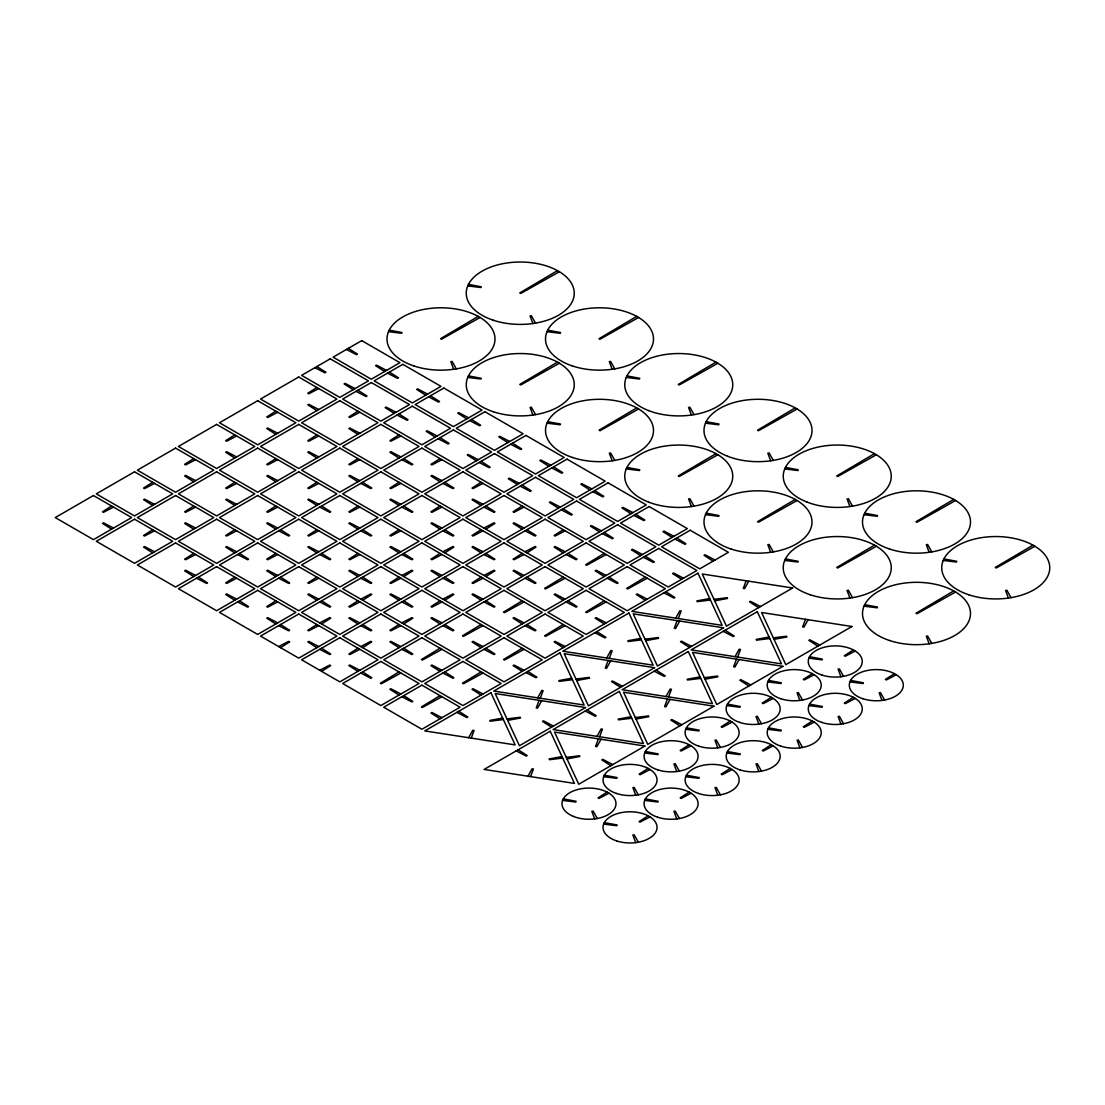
<?xml version="1.0" encoding="UTF-8"?>
<svg xmlns="http://www.w3.org/2000/svg" width="1105" height="1105" viewBox="0 0 1105 1105"><rect width="100%" height="100%" fill="white"/><g stroke="black" fill="none" stroke-linecap="round" stroke-linejoin="round"><path stroke-width="1.5" d="M453.672 369.291L450.826 361.666L452.125 361.459L456.282 368.89M532.914 323.544L530.068 315.906L531.381 315.699L535.524 323.13M532.914 415.052L530.068 407.413L531.381 407.22L535.524 414.637M612.17 369.291L609.325 361.666L610.623 361.459L614.781 368.89M612.17 460.799L609.325 453.174L610.623 452.967L614.781 460.398M691.412 415.052L688.567 407.413L689.879 407.22L694.023 414.637M691.412 506.56L688.567 498.921L689.879 498.728L694.023 506.145M502.665 718.057L489.805 720.446L490.15 721.206L503.369 719.562M507.665 720.391L520.538 717.988L520.179 717.242L506.96 718.885M770.668 460.799L767.823 453.174L769.121 452.967L773.279 460.398M571.686 678.208L558.812 680.597L559.171 681.357L572.39 679.713M576.686 680.542L589.545 678.139L589.2 677.393L575.981 679.036M640.707 638.359L627.833 640.748L628.179 641.508L641.397 639.864M645.693 640.693L658.566 638.303L658.221 637.544L645.002 639.187M709.714 598.509L696.854 600.913L697.2 601.659L710.418 600.015M714.714 600.844L727.573 598.454L727.228 597.695L714.01 599.338M562.003 756.566L549.13 758.955L549.489 759.715L562.707 758.071M770.668 552.307L767.823 544.682L769.121 544.475L773.279 551.906M567.003 758.9L579.863 756.497L579.517 755.751L566.299 757.395M631.024 716.717L618.151 719.106L618.496 719.866L631.715 718.222M636.01 719.051L648.884 716.662L648.538 715.902L635.32 717.546M849.911 506.56L847.065 498.921L848.378 498.728L852.521 506.145M700.031 676.868L687.172 679.271L687.517 680.017L700.736 678.373M705.031 679.202L717.891 676.812L717.546 676.053L704.327 677.697M769.052 637.019L756.179 639.422L756.524 640.168L769.743 638.524M774.039 639.353L786.912 636.963L786.567 636.204L773.348 637.847M594.67 818.929L591.824 811.305L593.123 811.098L597.28 818.529M635.707 795.241L632.875 787.603L634.173 787.409L638.317 794.84M849.911 598.067L847.065 590.429L848.378 590.236L852.521 597.653M676.757 771.539L673.912 763.914L675.224 763.707L679.368 771.138M717.794 747.85L714.963 740.212L716.261 740.005L720.405 747.436M635.72 842.645L632.875 835.007L634.187 834.8L638.331 842.231M929.167 552.307L926.322 544.682L927.62 544.475L931.777 551.906M758.845 724.148L756 716.51L757.312 716.316L761.456 723.747M676.771 818.943L673.926 811.305L675.224 811.111L679.382 818.543M799.896 700.446L797.05 692.821L798.349 692.614L802.492 700.045M717.808 795.241L714.976 787.616L716.275 787.409L720.419 794.84M840.933 676.757L838.087 669.119L839.399 668.926L843.543 676.343M758.859 771.552L756.013 763.914L757.326 763.721L761.469 771.138M799.91 747.85L797.064 740.226L798.363 740.019L802.506 747.45M840.946 724.148L838.101 716.523L839.413 716.316L843.557 723.747M929.167 643.814L926.322 636.19L927.62 635.983L931.777 643.414M881.997 700.46L879.152 692.821L880.45 692.628L884.608 700.059M1008.409 598.067L1005.564 590.429L1006.876 590.236L1011.02 597.653M467.719 285.891L480.937 287.535L481.283 286.789L468.423 284.386M388.477 331.652L401.695 333.296L402.04 332.536L389.167 330.146M546.975 331.652L560.194 333.296L560.539 332.536L547.666 330.146M467.719 377.399L480.937 379.043L481.283 378.297L468.423 375.893M626.217 377.399L639.436 379.043L639.781 378.297L626.922 375.893M546.975 423.16L560.194 424.803L560.539 424.044L547.666 421.654M705.473 423.16L718.692 424.803L719.037 424.044L706.164 421.654M626.217 468.921L639.436 470.55L639.781 469.805L626.922 467.401M784.716 468.921L797.934 470.55L798.28 469.805L785.42 467.401M705.473 514.668L718.692 516.311L719.037 515.552L706.164 513.162M863.972 514.668L877.19 516.311L877.536 515.552L864.663 513.162M784.716 560.428L797.934 562.058L798.28 561.312L785.42 558.923M748.748 581.202L744.59 588.634L743.292 588.426L746.137 580.802M675.68 618.165L679.837 610.734L681.136 610.941L678.29 618.565M679.727 621.051L675.583 628.469L674.271 628.275L677.116 620.637M606.673 658.014L610.816 650.583L612.129 650.776L609.283 658.414M610.706 660.887L606.562 668.318L605.264 668.124L608.109 660.486M943.214 560.428L956.433 562.058L956.778 561.312L943.919 558.923M537.652 697.849L541.795 690.418L543.108 690.625L540.262 698.263M541.699 700.736L537.555 708.167L536.243 707.96L539.088 700.335M808.073 619.712L803.929 627.143L802.631 626.936L805.462 619.311M468.644 737.698L472.788 730.267L474.086 730.474L471.241 738.099M863.972 606.175L877.19 607.819L877.536 607.059L864.663 604.67M735.018 656.674L739.162 649.243L740.474 649.45L737.629 657.074M739.065 659.561L734.908 666.992L733.61 666.785L736.455 659.146M665.997 696.523L670.155 689.092L671.453 689.285L668.608 696.924M670.044 699.396L665.901 706.827L664.588 706.634L667.434 698.995M808.819 658.207L822.037 659.851L822.382 659.091L809.509 656.702M596.99 736.358L601.134 728.941L602.432 729.134L599.601 736.773M767.768 681.909L780.986 683.539L781.332 682.793L768.472 680.404M601.023 739.245L596.88 746.676L595.581 746.469L598.427 738.844M726.731 705.598L739.949 707.241L740.295 706.496L727.422 704.092M527.969 776.207L532.113 768.776L533.425 768.983L530.58 776.608M685.68 729.3L698.899 730.944L699.244 730.184L686.385 727.794M849.869 681.909L863.088 683.553L863.433 682.793L850.574 680.404M644.629 753.002L657.848 754.632L658.207 753.886L645.334 751.497M808.832 705.612L822.051 707.255L822.396 706.496L809.523 704.106M603.592 776.691L616.811 778.334L617.156 777.575L604.283 775.185M767.782 729.3L781 730.944L781.346 730.198L768.486 727.794M562.542 800.393L575.76 802.037L576.119 801.277L563.246 798.887M726.731 753.002L739.949 754.646L740.309 753.886L727.435 751.497M685.694 776.705L698.913 778.334L699.258 777.589L686.385 775.199M644.643 800.393L657.862 802.037L658.221 801.291L645.348 798.887M603.606 824.095L616.825 825.739L617.17 824.979L604.297 822.59M559.392 271.72L520.717 293.488L519.764 292.936L557.486 270.615M480.136 317.467L441.475 339.249L440.522 338.696L478.23 316.362M638.635 317.467L599.974 339.249L599.021 338.696L636.729 316.362M346.473 349.442L356.487 354.677L357.454 354.125L348.379 348.337M559.392 363.227L520.717 384.996L519.764 384.443L557.486 362.122M717.891 363.227L679.216 384.996L678.263 384.443L715.985 362.122M314.953 367.634L324.981 372.868L325.934 372.316L316.873 366.529M386.57 370.396L376.543 365.147L375.59 365.7L384.664 371.487M387.524 373.145L397.551 378.38L398.504 377.827L389.43 372.04M318.779 388.587L308.751 393.822L307.798 393.27L316.873 387.482M355.064 388.587L345.036 383.352L344.083 383.891L353.144 389.678M356.017 391.336L366.045 396.571L366.998 396.018L357.923 390.231M427.621 394.098L417.607 388.863L416.64 389.416L425.715 395.203M428.574 396.847L438.602 402.082L439.555 401.543L430.494 395.742M638.635 408.974L599.974 430.757L599.021 430.204L636.729 407.883M797.133 408.974L758.472 430.757L757.519 430.204L795.227 407.883M318.779 409.527L308.751 404.292L307.798 404.844L316.873 410.632M277.714 412.289L267.7 417.524L266.747 416.972L275.808 411.184M359.829 412.289L349.815 417.524L348.849 416.972L357.923 411.184M396.115 412.289L386.087 407.054L385.134 407.607L394.209 413.394M397.068 415.038L407.096 420.273L408.049 419.734L398.988 413.947M468.686 417.801L458.658 412.566L457.705 413.118L466.78 418.905M469.639 420.549L479.667 425.798L480.62 425.245L471.545 419.458M277.714 433.229L267.7 427.994L266.747 428.547L275.808 434.334M359.829 433.229L349.815 427.994L348.849 428.547L357.923 434.334M236.663 435.992L226.636 441.227L225.682 440.674L234.757 434.887M318.779 435.992L308.751 441.227L307.798 440.674L316.873 434.887M400.894 435.992L390.866 441.227L389.913 440.674L398.988 434.887M437.179 435.992L427.152 430.757L426.199 431.309L435.26 437.097M438.132 438.74L448.16 443.989L449.113 443.437L440.039 437.649M509.737 441.503L499.709 436.268L498.756 436.82L507.83 442.608M510.69 444.265L520.717 449.5L521.671 448.948L512.61 443.16M717.891 454.735L679.216 476.504L678.263 475.951L715.985 453.63M876.389 454.735L837.714 476.504L836.761 475.951L874.483 453.63M236.663 456.931L226.636 451.696L225.682 452.249L234.757 458.036M318.779 456.931L308.751 451.696L307.798 452.249L316.873 458.036M400.894 456.931L390.866 451.696L389.913 452.249L398.988 458.036M195.613 459.694L185.585 464.929L184.632 464.376L193.693 458.589M277.714 459.694L267.7 464.929L266.747 464.376L275.808 458.589M359.829 459.694L349.815 464.929L348.849 464.376L357.923 458.589M401.847 459.694L411.875 464.929L412.828 464.376L403.753 458.589M441.945 459.694L431.917 464.929L430.964 464.376L440.039 458.589M478.23 459.694L468.202 454.459L467.249 455.011L476.324 460.799M479.183 462.456L489.211 467.691L490.164 467.139L481.089 461.351M550.801 465.205L540.773 459.97L539.82 460.523L548.881 466.31M551.754 467.968L561.782 473.202L562.735 472.65L553.66 466.863M195.613 480.647L185.585 475.399L184.632 475.951L193.693 481.739M277.714 480.647L267.7 475.399L266.747 475.951L275.808 481.739M359.829 480.647L349.815 475.399L348.849 475.951L357.923 481.739M441.945 480.647L431.917 475.399L430.964 475.951L440.039 481.739M154.548 483.396L144.52 488.631L143.567 488.079L152.642 482.291M236.663 483.396L226.636 488.631L225.682 488.079L234.757 482.291M318.779 483.396L308.751 488.631L307.798 488.079L316.873 482.291M360.783 483.396L370.81 488.631L371.763 488.079L362.702 482.291M400.894 483.396L390.866 488.631L389.913 488.079L398.988 482.291M442.898 483.396L452.926 488.631L453.879 488.079L444.818 482.291M483.009 483.396L472.981 488.631L472.028 488.079L481.089 482.291M519.281 483.396L509.267 478.161L508.314 478.714L517.375 484.501M520.248 486.159L530.262 491.394L531.229 490.841L522.154 485.054M591.852 488.907L581.824 483.672L580.871 484.225L589.946 490.012M592.805 491.67L602.833 496.905L603.786 496.352L594.711 490.565M797.133 500.482L758.472 522.264L757.519 521.712L795.227 499.391M955.632 500.482L916.97 522.264L916.017 521.712L953.726 499.391M154.548 504.35L144.52 499.115L143.567 499.653L152.642 505.455M236.663 504.35L226.636 499.115L225.682 499.653L234.757 505.455M318.779 504.35L308.751 499.115L307.798 499.653L316.873 505.455M400.894 504.35L390.866 499.115L389.913 499.653L398.988 505.455M483.009 504.35L472.981 499.115L472.028 499.653L481.089 505.455M113.497 507.098L103.469 512.333L102.516 511.795L111.577 505.993M195.613 507.098L185.585 512.333L184.632 511.795L193.693 505.993M277.714 507.098L267.7 512.333L266.747 511.795L275.808 505.993M319.732 507.098L329.76 512.333L330.713 511.795L321.638 505.993M359.829 507.098L349.815 512.333L348.849 511.795L357.923 505.993M401.847 507.098L411.875 512.333L412.828 511.795L403.753 505.993M441.945 507.098L431.917 512.333L430.964 511.795L440.039 505.993M483.962 507.098L493.99 512.333L494.943 511.795L485.869 505.993M524.06 507.098L514.032 512.333L513.079 511.795L522.154 505.993M560.346 507.098L550.318 501.863L549.365 502.416L558.439 508.203M561.299 509.861L571.326 515.096L572.279 514.543L563.205 508.756M632.916 512.61L622.889 507.375L621.935 507.927L630.996 513.715M633.869 515.372L643.884 520.607L644.85 520.054L635.776 514.267M113.497 528.052L103.469 522.817L102.516 523.369L111.577 529.157M195.613 528.052L185.585 522.817L184.632 523.369L193.693 529.157M277.714 528.052L267.7 522.817L266.747 523.369L275.808 529.157M359.829 528.052L349.815 522.817L348.849 523.369L357.923 529.157M441.945 528.052L431.917 522.817L430.964 523.369L440.039 529.157M483.962 528.052L493.99 522.817L494.943 523.369L485.869 529.157M524.06 528.052L514.032 522.817L513.079 523.369L522.154 529.157M154.548 530.801L144.52 536.049L143.567 535.497L152.642 529.709M236.663 530.801L226.636 536.049L225.682 535.497L234.757 529.709M278.681 530.801L288.695 536.049L289.662 535.497L280.587 529.709M318.779 530.801L308.751 536.049L307.798 535.497L316.873 529.709M360.783 530.801L370.81 536.049L371.763 535.497L362.702 529.709M400.894 530.801L390.866 536.049L389.913 535.497L398.988 529.709M442.898 530.801L452.926 536.049L453.879 535.497L444.818 529.709M483.009 530.801L472.981 536.049L472.028 535.497L481.089 529.709M525.013 530.801L535.041 536.049L535.994 535.497L526.919 529.709M565.125 530.801L555.097 536.049L554.144 535.497L563.205 529.709M601.396 530.801L591.382 525.566L590.415 526.118L599.49 531.906M602.349 533.563L612.377 538.798L613.33 538.245L604.269 532.458M673.967 536.312L663.939 531.077L662.986 531.629L672.061 537.417M674.92 539.074L684.948 544.309L685.901 543.757L676.826 537.969M876.389 546.243L837.714 568.011L836.761 567.459L874.483 545.138M1034.888 546.243L996.213 568.011L995.26 567.459L1032.982 545.138M154.548 551.754L144.52 546.519L143.567 547.072L152.642 552.859M236.663 551.754L226.636 546.519L225.682 547.072L234.757 552.859M318.779 551.754L308.751 546.519L307.798 547.072L316.873 552.859M400.894 551.754L390.866 546.519L389.913 547.072L398.988 552.859M442.898 551.754L452.926 546.519L453.879 547.072L444.818 552.859M483.009 551.754L472.981 546.519L472.028 547.072L481.089 552.859M525.013 551.754L535.041 546.519L535.994 547.072L526.919 552.859M565.125 551.754L555.097 546.519L554.144 547.072L563.205 552.859M195.613 554.517L185.585 559.752L184.632 559.199L193.693 553.412M237.616 554.517L247.644 559.752L248.597 559.199L239.523 553.412M277.714 554.517L267.7 559.752L266.747 559.199L275.808 553.412M319.732 554.517L329.76 559.752L330.713 559.199L321.638 553.412M359.829 554.517L349.815 559.752L348.849 559.199L357.923 553.412M401.847 554.517L411.875 559.752L412.828 559.199L403.753 553.412M441.945 554.517L431.917 559.752L430.964 559.199L440.039 553.412M483.962 554.517L493.99 559.752L494.943 559.199L485.869 553.412M524.06 554.517L514.032 559.752L513.079 559.199L522.154 553.412M566.078 554.517L576.106 559.752L577.059 559.199L567.984 553.412M606.175 554.517L586.603 565.263L585.65 564.71L604.269 553.412M642.461 554.517L632.433 549.268L631.48 549.82L640.555 555.608M643.414 557.265L653.442 562.5L654.395 561.948L645.32 556.16M715.018 560.028L705.004 554.779L704.037 555.332L713.112 561.119M195.613 575.456L185.585 570.221L184.632 570.774L193.693 576.561M277.714 575.456L267.7 570.221L266.747 570.774L275.808 576.561M359.829 575.456L349.815 570.221L348.849 570.774L357.923 576.561M401.847 575.456L411.875 570.221L412.828 570.774L403.753 576.561M441.945 575.456L431.917 570.221L430.964 570.774L440.039 576.561M483.962 575.456L493.99 570.221L494.943 570.774L485.869 576.561M524.06 575.456L514.032 570.221L513.079 570.774L522.154 576.561M606.175 575.456L596.148 570.221L595.194 570.774L604.269 576.561M196.566 578.219L206.594 583.454L207.547 582.901L198.472 577.114M236.663 578.219L226.636 583.454L225.682 582.901L234.757 577.114M278.681 578.219L288.695 583.454L289.662 582.901L280.587 577.114M318.779 578.219L308.751 583.454L307.798 582.901L316.873 577.114M360.783 578.219L370.81 583.454L371.763 582.901L362.702 577.114M400.894 578.219L390.866 583.454L389.913 582.901L398.988 577.114M442.898 578.219L452.926 583.454L453.879 582.901L444.818 577.114M483.009 578.219L472.981 583.454L472.028 582.901L481.089 577.114M525.013 578.219L535.041 583.454L535.994 582.901L526.919 577.114M565.125 578.219L545.538 588.965L544.585 588.413L563.205 577.114M607.128 578.219L617.156 583.454L618.109 582.901L609.035 577.114M647.226 578.219L627.654 588.965L626.701 588.413L645.32 577.114M683.512 578.219L673.484 572.984L672.531 573.523L681.605 579.31M955.632 591.99L916.97 613.772L916.017 613.22L953.726 590.899M663.925 592.832L673.953 598.067L674.906 597.515L665.845 591.727M236.663 599.159L226.636 593.924L225.682 594.476L234.757 600.264M318.779 599.159L308.751 593.924L307.798 594.476L316.873 600.264M360.783 599.159L370.81 593.924L371.763 594.476L362.702 600.264M400.894 599.159L390.866 593.924L389.913 594.476L398.988 600.264M442.898 599.159L452.926 593.924L453.879 594.476L444.818 600.264M483.009 599.159L472.981 593.924L472.028 594.476L481.089 600.264M565.125 599.159L555.097 593.924L554.144 594.476L563.205 600.264M647.226 599.159L637.212 593.924L636.245 594.476L645.32 600.264M237.616 601.921L247.644 607.156L248.597 606.604L239.523 600.816M277.714 601.921L267.7 607.156L266.747 606.604L275.808 600.816M319.732 601.921L329.76 607.156L330.713 606.604L321.638 600.816M359.829 601.921L349.815 607.156L348.849 606.604L357.923 600.816M401.847 601.921L411.875 607.156L412.828 606.604L403.753 600.816M441.945 601.921L431.917 607.156L430.964 606.604L440.039 600.816M483.962 601.921L493.99 607.156L494.943 606.604L485.869 600.816M524.06 601.921L504.488 612.667L503.535 612.115L522.154 600.816M566.078 601.921L576.106 607.156L577.059 606.604L567.984 600.816M606.175 601.921L586.603 612.667L585.65 612.115L604.269 600.816M760.502 606.535L750.475 601.3L749.522 601.852L758.596 607.64M277.714 622.861L267.7 617.626L266.747 618.178L275.808 623.966M319.732 622.861L329.76 617.626L330.713 618.178L321.638 623.966M359.829 622.861L349.815 617.626L348.849 618.178L357.923 623.966M401.847 622.861L411.875 617.626L412.828 618.178L403.753 623.966M441.945 622.861L431.917 617.626L430.964 618.178L440.039 623.966M524.06 622.861L514.032 617.626L513.079 618.178L522.154 623.966M606.175 622.861L596.148 617.626L595.194 618.178L604.269 623.966M278.681 625.623L288.695 630.858L289.662 630.306L280.587 624.518M318.779 625.623L308.751 630.858L307.798 630.306L316.873 624.518M360.783 625.623L370.81 630.858L371.763 630.306L362.702 624.518M400.894 625.623L390.866 630.858L389.913 630.306L398.988 624.518M442.898 625.623L452.926 630.858L453.879 630.306L444.818 624.518M483.009 625.623L463.437 636.37L462.47 635.817L481.089 624.518M525.013 625.623L535.041 630.858L535.994 630.306L526.919 624.518M565.125 625.623L545.538 636.37L544.585 635.817L563.205 624.518M723.264 631.342L733.292 636.577L734.245 636.024L725.17 630.237M594.918 632.682L604.932 637.917L605.899 637.364L596.824 631.577M819.827 645.044L809.813 639.809L808.846 640.361L817.921 646.149M691.481 646.384L681.454 641.149L680.5 641.687L689.575 647.475M278.681 646.563L288.695 641.328L289.662 641.881L280.587 647.668M318.779 646.563L308.751 641.328L307.798 641.881L316.873 647.668M360.783 646.563L370.81 641.328L371.763 641.881L362.702 647.668M400.894 646.563L390.866 641.328L389.913 641.881L398.988 647.668M483.009 646.563L472.981 641.328L472.028 641.881L481.089 647.668M565.125 646.563L555.097 641.328L554.144 641.881L563.205 647.668M319.732 649.326L329.76 654.561L330.713 654.008L321.638 648.221M359.829 649.326L349.815 654.561L348.849 654.008L357.923 648.221M401.847 649.326L411.875 654.561L412.828 654.008L403.753 648.221M441.945 649.326L422.372 660.072L421.419 659.519L440.039 648.221M483.962 649.326L493.99 654.561L494.943 654.008L485.869 648.221M524.06 649.326L504.488 660.072L503.535 659.519L522.154 648.221M855.298 651.011L845.27 656.26L844.317 655.707L853.392 649.92M319.732 670.279L329.76 665.03L330.713 665.583L321.638 671.37M359.829 670.279L349.815 665.03L348.849 665.583L357.923 671.37M441.945 670.279L431.917 665.03L430.964 665.583L440.039 671.37M524.06 670.279L514.032 665.03L513.079 665.583L522.154 671.37M654.243 671.191L664.271 676.426L665.224 675.873L656.163 670.086M525.897 672.517L535.925 677.752L536.878 677.213L527.803 671.412M360.783 673.028L370.81 678.263L371.763 677.71L362.702 671.923M400.894 673.028L381.322 683.774L380.369 683.221L398.988 671.923M442.898 673.028L452.926 678.263L453.879 677.71L444.818 671.923M483.009 673.028L463.437 683.774L462.47 683.221L481.089 671.923M814.261 674.713L804.233 679.948L803.28 679.395L812.341 673.608M896.362 674.727L886.334 679.962L885.381 679.409L894.442 673.622M750.82 684.893L740.792 679.658L739.839 680.197L748.914 685.998M622.474 686.219L612.446 680.984L611.493 681.536L620.554 687.324M400.894 693.981L390.866 688.746L389.913 689.285L398.988 695.086M483.009 693.981L472.981 688.746L472.028 689.285L481.089 695.086M401.847 696.73L411.875 701.965L412.828 701.413L403.753 695.625M441.945 696.73L422.372 707.476L421.419 706.938L440.039 695.625M773.21 698.415L763.182 703.65L762.229 703.098L771.304 697.31M855.311 698.415L845.284 703.65L844.331 703.098L853.405 697.31M585.236 711.026L595.25 716.261L596.217 715.722L587.142 709.935M456.876 712.366L466.904 717.601L467.857 717.048L458.796 711.261M441.945 717.684L431.917 712.449L430.964 713.001L440.039 718.789M732.173 722.104L722.145 727.339L721.192 726.8L730.253 720.999M814.274 722.117L804.247 727.352L803.294 726.8L812.355 721.013M681.799 724.728L671.771 719.493L670.818 720.046L679.893 725.833M553.453 726.068L543.425 720.833L542.472 721.385L551.547 727.173M691.122 745.806L681.094 751.041L680.141 750.488L689.216 744.701M773.224 745.806L763.196 751.055L762.243 750.502L771.318 744.715M516.215 750.875L526.242 756.11L527.196 755.558L518.121 749.77M612.792 764.577L602.764 759.342L601.811 759.895L610.872 765.682M650.072 769.508L640.057 774.743L639.091 774.191L648.165 768.403M732.173 769.508L722.159 774.743L721.192 774.191L730.267 768.403M609.035 793.197L599.007 798.432L598.054 797.879L607.128 792.092M691.136 793.21L681.108 798.445L680.155 797.893L689.23 792.105M650.085 816.899L640.057 822.134L639.104 821.595L648.179 815.794M93.442 495.523L55.25 517.582L93.442 539.627L131.633 517.582L93.442 495.523M134.506 471.821L96.301 493.866L134.506 515.924L172.698 493.866L134.506 471.821M175.557 448.119L137.365 470.164L175.557 492.222L213.748 470.164L175.557 448.119M216.608 424.417L178.416 446.461L216.608 468.52L254.799 446.461L216.608 424.417M257.672 400.714L219.481 422.759L257.672 444.804L295.864 422.759L257.672 400.714M298.723 377.012L260.531 399.057L298.723 421.102L336.915 399.057L298.723 377.012M330.229 358.821L301.596 375.355L339.788 397.399L368.421 380.866L330.229 358.821M361.749 340.63L333.102 357.164L371.294 379.208L399.941 362.675L361.749 340.63M134.506 519.226L96.301 541.284L134.506 563.329L172.698 541.284L134.506 519.226M175.557 495.523L137.365 517.582L175.557 539.627L213.748 517.582L175.557 495.523M216.608 471.821L178.416 493.866L216.608 515.924L254.799 493.866L216.608 471.821M257.672 448.119L219.481 470.164L257.672 492.222L295.864 470.164L257.672 448.119M298.723 424.417L260.531 446.461L298.723 468.52L336.915 446.461L298.723 424.417M339.788 400.714L301.596 422.759L339.788 444.804L377.979 422.759L339.788 400.714M371.294 382.523L342.647 399.057L380.838 421.102L409.485 404.568L371.294 382.523M402.8 364.332L374.153 380.866L412.345 402.911L440.992 386.377L402.8 364.332M175.557 542.928L137.365 564.987L175.557 587.031L213.748 564.987L175.557 542.928M216.608 519.226L178.416 541.284L216.608 563.329L254.799 541.284L216.608 519.226M257.672 495.523L219.481 517.582L257.672 539.627L295.864 517.582L257.672 495.523M298.723 471.821L260.531 493.866L298.723 515.924L336.915 493.866L298.723 471.821M339.788 448.119L301.596 470.164L339.788 492.222L377.979 470.164L339.788 448.119M380.838 424.417L342.647 446.461L380.838 468.52L419.03 446.461L380.838 424.417M412.345 406.226L383.711 422.759L421.903 444.804L450.536 428.27L412.345 406.226M443.851 388.035L415.218 404.568L453.409 426.613L482.056 410.079L443.851 388.035M216.608 566.644L178.416 588.689L216.608 610.734L254.799 588.689L216.608 566.644M257.672 542.928L219.481 564.987L257.672 587.031L295.864 564.987L257.672 542.928M298.723 519.226L260.531 541.284L298.723 563.329L336.915 541.284L298.723 519.226M339.788 495.523L301.596 517.582L339.788 539.627L377.979 517.582L339.788 495.523M380.838 471.821L342.647 493.866L380.838 515.924L419.03 493.866L380.838 471.821M421.903 448.119L383.711 470.164L421.903 492.222L460.094 470.164L421.903 448.119M453.409 429.928L424.762 446.461L462.954 468.52L491.601 451.973L453.409 429.928M484.915 411.737L456.268 428.27L494.46 450.329L523.107 433.782L484.915 411.737M257.672 590.346L219.481 612.391L257.672 634.436L295.864 612.391L257.672 590.346M298.723 566.644L260.531 588.689L298.723 610.734L336.915 588.689L298.723 566.644M339.788 542.928L301.596 564.987L339.788 587.031L377.979 564.987L339.788 542.928M380.838 519.226L342.647 541.284L380.838 563.329L419.03 541.284L380.838 519.226M421.903 495.523L383.711 517.582L421.903 539.627L460.094 517.582L421.903 495.523M462.954 471.821L424.762 493.866L462.954 515.924L501.145 493.866L462.954 471.821M494.46 453.63L465.813 470.164L504.004 492.222L532.651 475.675L494.46 453.63M525.966 435.439L497.333 451.973L535.524 474.031L564.158 457.484L525.966 435.439M298.723 614.048L260.531 636.093L298.723 658.152L336.915 636.093L298.723 614.048M339.788 590.346L301.596 612.391L339.788 634.436L377.979 612.391L339.788 590.346M380.838 566.644L342.647 588.689L380.838 610.734L419.03 588.689L380.838 566.644M421.903 542.928L383.711 564.987L421.903 587.031L460.094 564.987L421.903 542.928M462.954 519.226L424.762 541.284L462.954 563.329L501.145 541.284L462.954 519.226M504.004 495.523L465.813 517.582L504.004 539.627L542.21 517.582L504.004 495.523M535.524 477.332L506.877 493.866L545.069 515.924L573.716 499.391L535.524 477.332M567.031 459.141L538.384 475.675L576.575 497.733L605.222 481.2L567.031 459.141M339.788 637.751L301.596 659.796L339.788 681.854L377.979 659.796L339.788 637.751M380.838 614.048L342.647 636.093L380.838 658.152L419.03 636.093L380.838 614.048M421.903 590.346L383.711 612.391L421.903 634.436L460.094 612.391L421.903 590.346M462.954 566.644L424.762 588.689L462.954 610.734L501.145 588.689L462.954 566.644M504.004 542.928L465.813 564.987L504.004 587.031L542.21 564.987L504.004 542.928M545.069 519.226L506.877 541.284L545.069 563.329L583.26 541.284L545.069 519.226M576.575 501.035L547.928 517.582L586.12 539.627L614.767 523.093L576.575 501.035M608.082 482.844L579.434 499.391L617.64 521.436L646.273 504.902L608.082 482.844M380.838 661.453L342.647 683.498L380.838 705.556L419.03 683.498L380.838 661.453M421.903 637.751L383.711 659.796L421.903 681.854L460.094 659.796L421.903 637.751M462.954 614.048L424.762 636.093L462.954 658.152L501.145 636.093L462.954 614.048M504.004 590.346L465.813 612.391L504.004 634.436L542.21 612.391L504.004 590.346M545.069 566.644L506.877 588.689L545.069 610.734L583.26 588.689L545.069 566.644M586.12 542.928L547.928 564.987L586.12 587.031L624.311 564.987L586.12 542.928M617.64 524.737L588.993 541.284L627.184 563.329L655.831 546.795L617.64 524.737M649.146 506.546L620.499 523.093L658.691 545.138L687.338 528.604L649.146 506.546M421.903 685.155L383.711 707.214L421.903 729.259L460.094 707.214L421.903 685.155M462.954 661.453L424.762 683.498L462.954 705.556L501.145 683.498L462.954 661.453M504.004 637.751L465.813 659.796L504.004 681.854L542.21 659.796L504.004 637.751M545.069 614.048L506.877 636.093L545.069 658.152L583.26 636.093L545.069 614.048M586.12 590.346L547.928 612.391L586.12 634.436L624.311 612.391L586.12 590.346M627.184 566.644L588.993 588.689L627.184 610.734L665.376 588.689L627.184 566.644M658.691 548.453L630.043 564.987L668.235 587.031L696.882 570.498L658.691 548.453M690.197 530.248L661.55 546.795L699.741 568.84L728.388 552.307L690.197 530.248M490.91 692.725L424.762 730.916L515.123 744.894L490.91 692.725M559.931 652.875L493.783 691.067L584.144 705.045L559.931 652.875M628.938 613.026L562.79 651.218L653.152 665.196L628.938 613.026M697.959 573.177L631.811 611.369L722.173 625.347L697.959 573.177M585.567 707.532L519.419 745.723L495.206 693.539L585.567 707.532M654.588 667.682L588.44 705.874L564.227 653.704L654.588 667.682M723.609 627.833L657.447 666.025L633.234 613.855L723.609 627.833M792.617 587.984L726.468 626.176L702.255 574.006L792.617 587.984M550.249 731.234L484.101 769.425L574.462 783.404L550.249 731.234M619.256 691.385L553.108 729.576L643.469 743.555L619.256 691.385M688.277 651.536L622.129 689.727L712.49 703.705L688.277 651.536M757.298 611.687L691.136 649.878L781.511 663.87L757.298 611.687M644.906 746.041L578.758 784.232L554.544 732.062L644.906 746.041M713.927 706.192L647.765 744.383L623.552 692.213L713.927 706.192M782.934 666.343L716.786 704.534L692.573 652.364L782.934 666.343M851.955 626.494L785.807 664.685L761.594 612.515L851.955 626.494M493.231 320.215A54.007 31.189 0 0 0 574.255 293.212A54.007 31.189 0 0 0 493.231 266.208A54.007 31.189 0 0 0 493.231 320.215M572.487 365.976A54.007 31.189 0 0 0 653.497 338.973A54.007 31.189 0 0 0 572.487 311.969A54.007 31.189 0 0 0 572.487 365.976M648.469 410.549A54.007 31.189 0 0 0 732.615 386.943A54.007 31.189 0 0 0 655.141 356.68A54.007 31.189 0 0 0 648.469 410.549M727.712 456.296A54.007 31.189 0 0 0 811.871 432.704A54.007 31.189 0 0 0 734.383 402.427A54.007 31.189 0 0 0 727.712 456.296M806.968 502.057A54.007 31.189 0 0 0 891.113 478.451A54.007 31.189 0 0 0 813.639 448.188A54.007 31.189 0 0 0 806.968 502.057M889.484 548.992A54.007 31.189 0 0 0 970.494 521.988A54.007 31.189 0 0 0 889.484 494.985A54.007 31.189 0 0 0 889.484 548.992M968.726 594.752A54.007 31.189 0 0 0 1049.75 567.735A54.007 31.189 0 0 0 968.726 540.732A54.007 31.189 0 0 0 968.726 594.752M573.426 816.415A27.003 15.594 0 0 0 615.872 805.075A27.003 15.594 0 0 0 577.639 789.523A27.003 15.594 0 0 0 573.426 816.415M616.521 793.473A27.003 15.594 0 0 0 657.033 779.978A27.003 15.594 0 0 0 616.521 766.469A27.003 15.594 0 0 0 616.521 793.473M657.572 769.784A27.003 15.594 0 0 0 698.07 756.276A27.003 15.594 0 0 0 657.572 742.781A27.003 15.594 0 0 0 657.572 769.784M698.609 746.082A27.003 15.594 0 0 0 739.121 732.587A27.003 15.594 0 0 0 698.609 719.079A27.003 15.594 0 0 0 698.609 746.082M739.659 722.394A27.003 15.594 0 0 0 780.171 708.885A27.003 15.594 0 0 0 739.659 695.377A27.003 15.594 0 0 0 739.659 722.394M780.696 698.692A27.003 15.594 0 0 0 821.208 685.183A27.003 15.594 0 0 0 780.696 671.688A27.003 15.594 0 0 0 780.696 698.692M821.747 674.989A27.003 15.594 0 0 0 862.259 661.494A27.003 15.594 0 0 0 821.747 647.986A27.003 15.594 0 0 0 821.747 674.989M616.535 840.877A27.003 15.594 0 0 0 657.047 827.383A27.003 15.594 0 0 0 616.535 813.874A27.003 15.594 0 0 0 616.535 840.877M657.586 817.189A27.003 15.594 0 0 0 698.084 803.68A27.003 15.594 0 0 0 657.586 790.172A27.003 15.594 0 0 0 657.586 817.189M698.622 793.487A27.003 15.594 0 0 0 739.135 779.978A27.003 15.594 0 0 0 698.622 766.483A27.003 15.594 0 0 0 698.622 793.487M739.673 769.784A27.003 15.594 0 0 0 780.185 756.29A27.003 15.594 0 0 0 739.673 742.781A27.003 15.594 0 0 0 739.673 769.784M780.71 746.096A27.003 15.594 0 0 0 821.222 732.587A27.003 15.594 0 0 0 780.71 719.079A27.003 15.594 0 0 0 780.71 746.096M821.761 722.394A27.003 15.594 0 0 0 862.273 708.885A27.003 15.594 0 0 0 821.761 695.39A27.003 15.594 0 0 0 821.761 722.394M862.798 698.692A27.003 15.594 0 0 0 903.31 685.197A27.003 15.594 0 0 0 862.798 671.688A27.003 15.594 0 0 0 862.798 698.692M889.484 640.499A54.007 31.189 0 0 0 970.494 613.496A54.007 31.189 0 0 0 889.484 586.493A54.007 31.189 0 0 0 889.484 640.499M810.227 594.752A54.007 31.189 0 0 0 891.252 567.735A54.007 31.189 0 0 0 810.227 540.732A54.007 31.189 0 0 0 810.227 594.752M730.985 548.992A54.007 31.189 0 0 0 811.995 521.988A54.007 31.189 0 0 0 730.985 494.985A54.007 31.189 0 0 0 730.985 548.992M648.469 502.057A54.007 31.189 0 0 0 732.615 478.451A54.007 31.189 0 0 0 655.141 448.188A54.007 31.189 0 0 0 648.469 502.057M572.487 457.484A54.007 31.189 0 0 0 653.497 430.48A54.007 31.189 0 0 0 572.487 403.477A54.007 31.189 0 0 0 572.487 457.484M493.231 411.723A54.007 31.189 0 0 0 574.255 384.72A54.007 31.189 0 0 0 493.231 357.716A54.007 31.189 0 0 0 493.231 411.723M413.988 365.976A54.007 31.189 0 0 0 494.999 338.973A54.007 31.189 0 0 0 413.988 311.969A54.007 31.189 0 0 0 413.988 365.976"/></g></svg>
